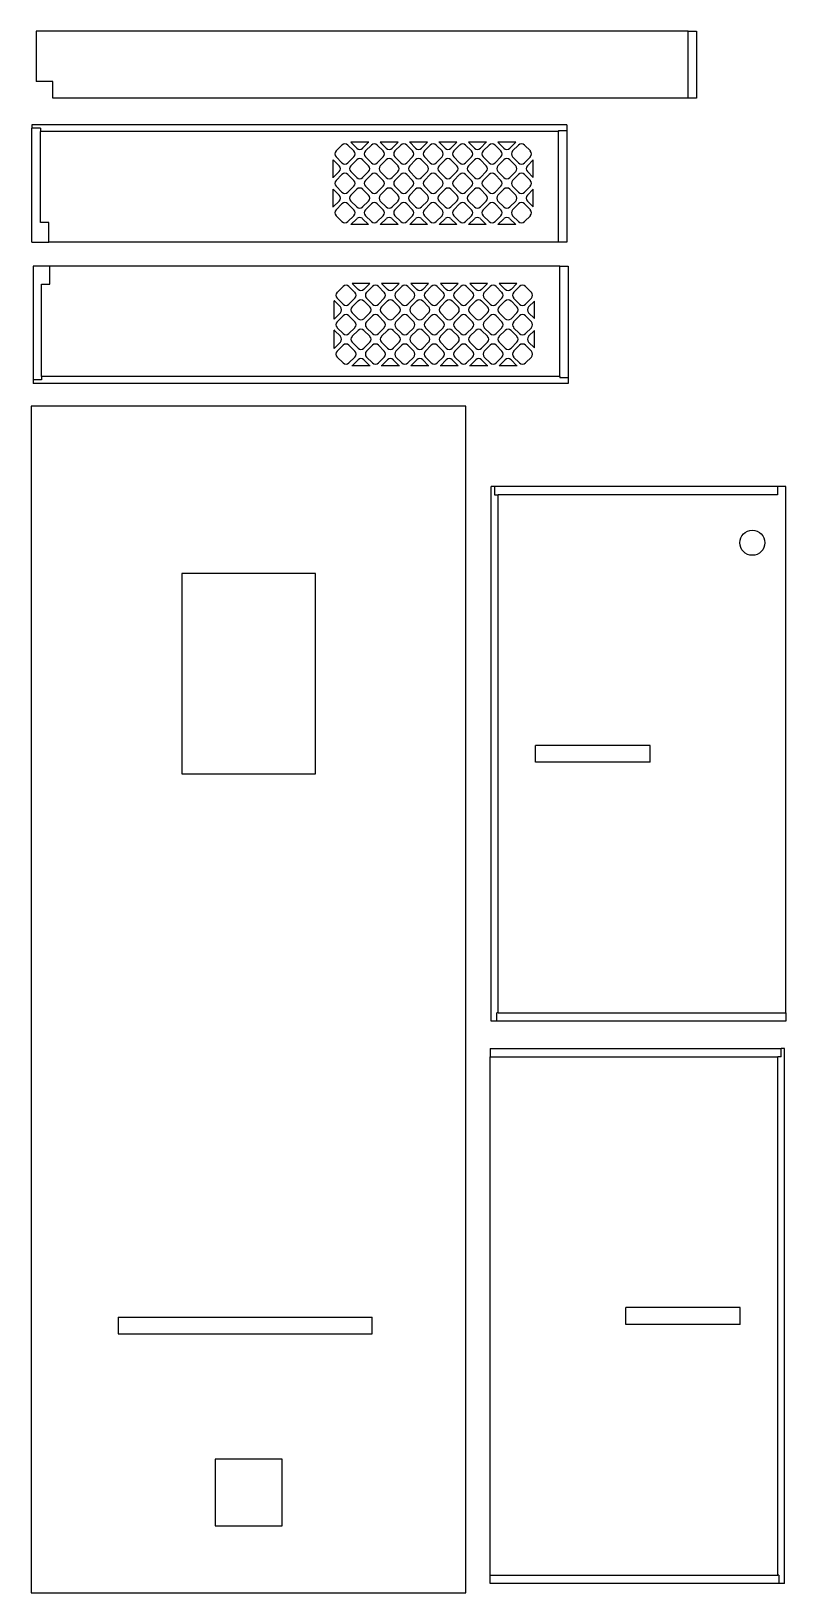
# Model space of a CAD drawing. Header units: inches. Extents: x 0.6 to 23.2, y 0.6 to 47.3.
import ezdxf

# ---------------------------------------------------------------- set-up
doc = ezdxf.new("R2010")
doc.units = ezdxf.units.IN
doc.header["$MEASUREMENT"] = 0

msp = doc.modelspace()

# ---------------------------------------------------------------- linework, layer by layer
at = {"color": 7, "linetype": 'Continuous', "lineweight": 25}
for p, q in [((20.248, 47.338), (0.748, 47.338)), ((0.748, 47.338), (0.748, 45.838)), ((20.248, 45.338), (20.248, 47.338)), ((20.248, 47.338), (20.498, 47.338)), ((20.498, 47.338), (20.498, 45.338)), ((1.248, 45.838), (0.748, 45.838)), ((1.248, 45.338), (1.248, 45.838)), ((20.248, 45.338), (1.248, 45.338)), ((20.498, 45.338), (20.248, 45.338)), ((0.621, 44.542), (0.621, 44.438)), ((16.621, 44.542), (0.621, 44.542)), ((0.871, 44.438), (0.621, 44.438)), ((0.621, 41.032), (0.621, 44.438)), ((0.871, 44.438), (0.871, 44.335)), ((16.621, 44.542), (16.621, 44.373)), ((0.871, 41.612), (0.871, 44.335)), ((16.371, 44.335), (0.871, 44.335)), ((9.892, 43.932), (9.716, 43.755)), ((10.246, 43.755), (10.069, 43.932)), ((10.692, 44.021), (10.154, 44.021)), ((10.157, 44.017), (10.334, 43.84)), ((10.511, 43.84), (10.688, 44.017)), ((10.772, 43.932), (10.596, 43.755)), ((11.126, 43.755), (10.949, 43.932)), ((11.572, 44.021), (11.034, 44.021)), ((11.037, 44.017), (11.214, 43.84)), ((11.391, 43.84), (11.568, 44.017)), ((11.652, 43.932), (11.476, 43.755)), ((12.006, 43.755), (11.829, 43.932)), ((12.452, 44.021), (11.914, 44.021)), ((11.917, 44.017), (12.094, 43.84)), ((12.271, 43.84), (12.448, 44.017)), ((12.532, 43.932), (12.356, 43.755)), ((12.886, 43.755), (12.709, 43.932)), ((13.332, 44.021), (12.794, 44.021)), ((12.797, 44.017), (12.974, 43.84)), ((13.151, 43.84), (13.328, 44.017)), ((13.412, 43.932), (13.236, 43.755)), ((13.766, 43.755), (13.589, 43.932)), ((14.212, 44.021), (13.674, 44.021)), ((13.677, 44.017), (13.854, 43.84)), ((14.031, 43.84), (14.208, 44.017)), ((14.292, 43.932), (14.116, 43.755)), ((14.646, 43.755), (14.469, 43.932)), ((15.092, 44.021), (14.554, 44.021)), ((14.557, 44.017), (14.734, 43.84)), ((14.911, 43.84), (15.088, 44.017)), ((15.172, 43.932), (14.996, 43.755)), ((15.526, 43.755), (15.349, 43.932)), ((16.371, 44.373), (16.621, 44.373)), ((16.371, 44.373), (16.371, 44.335)), ((16.371, 41.032), (16.371, 44.335)), ((16.621, 44.373), (16.621, 41.032)), ((9.627, 42.956), (9.627, 43.494)), ((9.631, 43.49), (9.808, 43.313)), ((9.716, 43.579), (9.892, 43.402)), ((10.069, 43.402), (10.246, 43.579)), ((10.157, 43.313), (10.334, 43.49)), ((10.511, 43.49), (10.688, 43.313)), ((10.596, 43.579), (10.772, 43.402)), ((10.949, 43.402), (11.126, 43.579)), ((11.037, 43.313), (11.214, 43.49)), ((11.391, 43.49), (11.568, 43.313)), ((11.476, 43.579), (11.652, 43.402)), ((11.829, 43.402), (12.006, 43.579)), ((11.917, 43.313), (12.094, 43.49)), ((12.271, 43.49), (12.448, 43.313)), ((12.356, 43.579), (12.532, 43.402)), ((12.709, 43.402), (12.886, 43.579)), ((12.797, 43.313), (12.974, 43.49)), ((13.151, 43.49), (13.328, 43.313)), ((13.236, 43.579), (13.412, 43.402)), ((13.589, 43.402), (13.766, 43.579)), ((13.677, 43.313), (13.854, 43.49)), ((14.031, 43.49), (14.208, 43.313)), ((14.116, 43.579), (14.292, 43.402)), ((14.469, 43.402), (14.646, 43.579)), ((14.557, 43.313), (14.734, 43.49)), ((14.911, 43.49), (15.088, 43.313)), ((14.996, 43.579), (15.172, 43.402)), ((15.349, 43.402), (15.526, 43.579)), ((15.437, 43.313), (15.614, 43.49)), ((15.614, 42.96), (15.614, 43.49)), ((9.631, 42.96), (9.808, 43.137)), ((9.892, 43.052), (9.716, 42.875)), ((10.246, 42.875), (10.069, 43.052)), ((10.157, 43.137), (10.334, 42.96)), ((10.511, 42.96), (10.688, 43.137)), ((10.772, 43.052), (10.596, 42.875)), ((11.126, 42.875), (10.949, 43.052)), ((11.037, 43.137), (11.214, 42.96)), ((11.391, 42.96), (11.568, 43.137)), ((11.652, 43.052), (11.476, 42.875)), ((12.006, 42.875), (11.829, 43.052)), ((11.917, 43.137), (12.094, 42.96)), ((12.271, 42.96), (12.448, 43.137)), ((12.532, 43.052), (12.356, 42.875)), ((12.886, 42.875), (12.709, 43.052)), ((12.797, 43.137), (12.974, 42.96)), ((13.151, 42.96), (13.328, 43.137)), ((13.412, 43.052), (13.236, 42.875)), ((13.766, 42.875), (13.589, 43.052)), ((13.677, 43.137), (13.854, 42.96)), ((14.031, 42.96), (14.208, 43.137)), ((14.292, 43.052), (14.116, 42.875)), ((14.646, 42.875), (14.469, 43.052)), ((14.557, 43.137), (14.734, 42.96)), ((14.911, 42.96), (15.088, 43.137)), ((15.172, 43.052), (14.996, 42.875)), ((15.526, 42.875), (15.349, 43.052)), ((15.437, 43.137), (15.614, 42.96)), ((9.627, 42.076), (9.627, 42.614)), ((9.631, 42.61), (9.808, 42.433)), ((9.716, 42.699), (9.892, 42.522)), ((10.069, 42.522), (10.246, 42.699)), ((10.157, 42.433), (10.334, 42.61)), ((10.511, 42.61), (10.688, 42.433)), ((10.596, 42.699), (10.772, 42.522)), ((10.949, 42.522), (11.126, 42.699)), ((11.037, 42.433), (11.214, 42.61)), ((11.391, 42.61), (11.568, 42.433)), ((11.476, 42.699), (11.652, 42.522)), ((11.829, 42.522), (12.006, 42.699)), ((11.917, 42.433), (12.094, 42.61)), ((12.271, 42.61), (12.448, 42.433)), ((12.356, 42.699), (12.532, 42.522)), ((12.709, 42.522), (12.886, 42.699)), ((12.797, 42.433), (12.974, 42.61)), ((13.151, 42.61), (13.328, 42.433)), ((13.236, 42.699), (13.412, 42.522)), ((13.589, 42.522), (13.766, 42.699)), ((13.677, 42.433), (13.854, 42.61)), ((14.031, 42.61), (14.208, 42.433)), ((14.116, 42.699), (14.292, 42.522)), ((14.469, 42.522), (14.646, 42.699)), ((14.557, 42.433), (14.734, 42.61)), ((14.911, 42.61), (15.088, 42.433)), ((14.996, 42.699), (15.172, 42.522)), ((15.349, 42.522), (15.526, 42.699)), ((15.437, 42.433), (15.614, 42.61)), ((15.614, 42.08), (15.614, 42.61)), ((9.631, 42.08), (9.808, 42.257)), ((9.892, 42.172), (9.716, 41.995)), ((10.246, 41.995), (10.069, 42.172)), ((10.157, 42.257), (10.334, 42.08)), ((10.511, 42.08), (10.688, 42.257)), ((10.772, 42.172), (10.596, 41.995)), ((11.126, 41.995), (10.949, 42.172)), ((11.037, 42.257), (11.214, 42.08)), ((11.391, 42.08), (11.568, 42.257)), ((11.652, 42.172), (11.476, 41.995)), ((12.006, 41.995), (11.829, 42.172)), ((11.917, 42.257), (12.094, 42.08)), ((12.271, 42.08), (12.448, 42.257)), ((12.532, 42.172), (12.356, 41.995)), ((12.886, 41.995), (12.709, 42.172)), ((12.797, 42.257), (12.974, 42.08)), ((13.151, 42.08), (13.328, 42.257)), ((13.412, 42.172), (13.236, 41.995)), ((13.766, 41.995), (13.589, 42.172)), ((13.677, 42.257), (13.854, 42.08)), ((14.031, 42.08), (14.208, 42.257)), ((14.292, 42.172), (14.116, 41.995)), ((14.646, 41.995), (14.469, 42.172)), ((14.557, 42.257), (14.734, 42.08)), ((14.911, 42.08), (15.088, 42.257)), ((15.172, 42.172), (14.996, 41.995)), ((15.526, 41.995), (15.349, 42.172)), ((15.437, 42.257), (15.614, 42.08)), ((1.121, 41.612), (0.871, 41.612)), ((1.121, 41.032), (1.121, 41.612)), ((9.716, 41.819), (9.892, 41.642)), ((10.069, 41.642), (10.246, 41.819)), ((10.157, 41.553), (10.334, 41.73)), ((10.511, 41.73), (10.688, 41.553)), ((10.596, 41.819), (10.772, 41.642)), ((10.949, 41.642), (11.126, 41.819)), ((11.037, 41.553), (11.214, 41.73)), ((11.391, 41.73), (11.568, 41.553)), ((11.476, 41.819), (11.652, 41.642)), ((11.829, 41.642), (12.006, 41.819)), ((11.917, 41.553), (12.094, 41.73)), ((12.271, 41.73), (12.448, 41.553)), ((12.356, 41.819), (12.532, 41.642)), ((12.709, 41.642), (12.886, 41.819)), ((12.797, 41.553), (12.974, 41.73)), ((13.151, 41.73), (13.328, 41.553)), ((13.236, 41.819), (13.412, 41.642)), ((13.589, 41.642), (13.766, 41.819)), ((13.677, 41.553), (13.854, 41.73)), ((14.031, 41.73), (14.208, 41.553)), ((14.116, 41.819), (14.292, 41.642)), ((14.469, 41.642), (14.646, 41.819)), ((14.557, 41.553), (14.734, 41.73)), ((14.911, 41.73), (15.088, 41.553)), ((14.996, 41.819), (15.172, 41.642)), ((15.349, 41.642), (15.526, 41.819)), ((10.688, 41.553), (10.157, 41.553)), ((11.568, 41.553), (11.037, 41.553)), ((12.448, 41.553), (11.917, 41.553)), ((13.328, 41.553), (12.797, 41.553)), ((14.208, 41.553), (13.677, 41.553)), ((15.088, 41.553), (14.557, 41.553)), ((0.621, 41.032), (1.121, 41.032)), ((16.371, 41.032), (1.121, 41.032)), ((16.621, 41.032), (16.371, 41.032)), ((0.653, 40.313), (0.653, 36.906)), ((1.153, 40.313), (0.653, 40.313)), ((1.153, 39.77), (1.153, 40.313)), ((16.403, 40.313), (1.153, 40.313)), ((16.403, 37.01), (16.403, 40.313)), ((16.403, 40.313), (16.653, 40.313)), ((16.653, 40.313), (16.653, 36.971)), ((0.903, 37.01), (0.903, 39.77)), ((0.903, 39.77), (1.153, 39.77)), ((10.724, 39.791), (10.196, 39.791)), ((10.196, 39.791), (10.372, 39.616)), ((10.548, 39.616), (10.724, 39.791)), ((11.604, 39.791), (11.076, 39.791)), ((11.076, 39.791), (11.252, 39.616)), ((11.428, 39.616), (11.604, 39.791)), ((12.484, 39.791), (11.956, 39.791)), ((11.956, 39.791), (12.132, 39.616)), ((12.308, 39.616), (12.484, 39.791)), ((13.364, 39.791), (12.836, 39.791)), ((12.836, 39.791), (13.012, 39.616)), ((13.188, 39.616), (13.364, 39.791)), ((14.244, 39.791), (13.716, 39.791)), ((13.716, 39.791), (13.892, 39.616)), ((14.068, 39.616), (14.244, 39.791)), ((15.124, 39.791), (14.596, 39.791)), ((14.596, 39.791), (14.772, 39.616)), ((14.948, 39.616), (15.124, 39.791)), ((9.659, 38.728), (9.659, 39.275)), ((9.845, 39.09), (9.668, 39.267)), ((9.924, 39.703), (9.747, 39.526)), ((9.747, 39.349), (9.924, 39.173)), ((10.278, 39.526), (10.101, 39.703)), ((10.101, 39.173), (10.278, 39.349)), ((10.372, 39.267), (10.195, 39.09)), ((10.725, 39.09), (10.548, 39.267)), ((10.804, 39.703), (10.627, 39.526)), ((10.627, 39.349), (10.804, 39.173)), ((11.158, 39.526), (10.981, 39.703)), ((10.981, 39.173), (11.158, 39.349)), ((11.252, 39.267), (11.075, 39.09)), ((11.605, 39.09), (11.428, 39.267)), ((11.684, 39.703), (11.507, 39.526)), ((11.507, 39.349), (11.684, 39.173)), ((12.038, 39.526), (11.861, 39.703)), ((11.861, 39.173), (12.038, 39.349)), ((12.132, 39.267), (11.955, 39.09)), ((12.485, 39.09), (12.308, 39.267)), ((12.564, 39.703), (12.387, 39.526)), ((12.387, 39.349), (12.564, 39.173)), ((12.918, 39.526), (12.741, 39.703)), ((12.741, 39.173), (12.918, 39.349)), ((13.012, 39.267), (12.835, 39.09)), ((13.365, 39.09), (13.188, 39.267)), ((13.444, 39.703), (13.267, 39.526)), ((13.267, 39.349), (13.444, 39.173)), ((13.798, 39.526), (13.621, 39.703)), ((13.621, 39.173), (13.798, 39.349)), ((13.892, 39.267), (13.715, 39.09)), ((14.245, 39.09), (14.068, 39.267)), ((14.324, 39.703), (14.147, 39.526)), ((14.147, 39.349), (14.324, 39.173)), ((14.678, 39.526), (14.501, 39.703)), ((14.501, 39.173), (14.678, 39.349)), ((14.772, 39.267), (14.595, 39.09)), ((15.125, 39.09), (14.948, 39.267)), ((15.204, 39.703), (15.027, 39.526)), ((15.027, 39.349), (15.204, 39.173)), ((15.558, 39.526), (15.381, 39.703)), ((15.381, 39.173), (15.558, 39.349)), ((15.646, 39.261), (15.475, 39.09)), ((15.646, 38.742), (15.646, 39.261)), ((9.668, 38.736), (9.845, 38.913)), ((9.924, 38.823), (9.747, 38.646)), ((10.278, 38.646), (10.101, 38.823)), ((10.195, 38.913), (10.372, 38.736)), ((10.548, 38.736), (10.725, 38.913)), ((10.804, 38.823), (10.627, 38.646)), ((11.158, 38.646), (10.981, 38.823)), ((11.075, 38.913), (11.252, 38.736)), ((11.428, 38.736), (11.605, 38.913)), ((11.684, 38.823), (11.507, 38.646)), ((12.038, 38.646), (11.861, 38.823)), ((11.955, 38.913), (12.132, 38.736)), ((12.308, 38.736), (12.485, 38.913)), ((12.564, 38.823), (12.387, 38.646)), ((12.918, 38.646), (12.741, 38.823)), ((12.835, 38.913), (13.012, 38.736)), ((13.188, 38.736), (13.365, 38.913)), ((13.444, 38.823), (13.267, 38.646)), ((13.798, 38.646), (13.621, 38.823)), ((13.715, 38.913), (13.892, 38.736)), ((14.068, 38.736), (14.245, 38.913)), ((14.324, 38.823), (14.147, 38.646)), ((14.678, 38.646), (14.501, 38.823)), ((14.595, 38.913), (14.772, 38.736)), ((14.948, 38.736), (15.125, 38.913)), ((15.204, 38.823), (15.027, 38.646)), ((15.558, 38.646), (15.381, 38.823)), ((15.475, 38.913), (15.646, 38.742)), ((9.659, 37.848), (9.659, 38.395)), ((9.845, 38.21), (9.668, 38.387)), ((9.747, 38.469), (9.924, 38.293)), ((10.101, 38.293), (10.278, 38.469)), ((10.372, 38.387), (10.195, 38.21)), ((10.725, 38.21), (10.548, 38.387)), ((10.627, 38.469), (10.804, 38.293)), ((10.981, 38.293), (11.158, 38.469)), ((11.252, 38.387), (11.075, 38.21)), ((11.605, 38.21), (11.428, 38.387)), ((11.507, 38.469), (11.684, 38.293)), ((11.861, 38.293), (12.038, 38.469)), ((12.132, 38.387), (11.955, 38.21)), ((12.485, 38.21), (12.308, 38.387)), ((12.387, 38.469), (12.564, 38.293)), ((12.741, 38.293), (12.918, 38.469)), ((13.012, 38.387), (12.835, 38.21)), ((13.365, 38.21), (13.188, 38.387)), ((13.267, 38.469), (13.444, 38.293)), ((13.621, 38.293), (13.798, 38.469)), ((13.892, 38.387), (13.715, 38.21)), ((14.245, 38.21), (14.068, 38.387)), ((14.147, 38.469), (14.324, 38.293)), ((14.501, 38.293), (14.678, 38.469)), ((14.772, 38.387), (14.595, 38.21)), ((15.125, 38.21), (14.948, 38.387)), ((15.027, 38.469), (15.204, 38.293)), ((15.381, 38.293), (15.558, 38.469)), ((15.646, 38.381), (15.475, 38.21)), ((15.646, 37.862), (15.646, 38.381)), ((9.668, 37.856), (9.845, 38.033)), ((9.924, 37.943), (9.747, 37.766)), ((10.278, 37.766), (10.101, 37.943)), ((10.195, 38.033), (10.372, 37.856)), ((10.548, 37.856), (10.725, 38.033)), ((10.804, 37.943), (10.627, 37.766)), ((11.158, 37.766), (10.981, 37.943)), ((11.075, 38.033), (11.252, 37.856)), ((11.428, 37.856), (11.605, 38.033)), ((11.684, 37.943), (11.507, 37.766)), ((12.038, 37.766), (11.861, 37.943)), ((11.955, 38.033), (12.132, 37.856)), ((12.308, 37.856), (12.485, 38.033)), ((12.564, 37.943), (12.387, 37.766)), ((12.918, 37.766), (12.741, 37.943)), ((12.835, 38.033), (13.012, 37.856)), ((13.188, 37.856), (13.365, 38.033)), ((13.444, 37.943), (13.267, 37.766)), ((13.798, 37.766), (13.621, 37.943)), ((13.715, 38.033), (13.892, 37.856)), ((14.068, 37.856), (14.245, 38.033)), ((14.324, 37.943), (14.147, 37.766)), ((14.678, 37.766), (14.501, 37.943)), ((14.595, 38.033), (14.772, 37.856)), ((14.948, 37.856), (15.125, 38.033)), ((15.204, 37.943), (15.027, 37.766)), ((15.558, 37.766), (15.381, 37.943)), ((15.475, 38.033), (15.646, 37.862)), ((9.747, 37.589), (9.924, 37.413)), ((10.101, 37.413), (10.278, 37.589)), ((10.372, 37.507), (10.195, 37.33)), ((10.725, 37.33), (10.548, 37.507)), ((10.627, 37.589), (10.804, 37.413)), ((10.981, 37.413), (11.158, 37.589)), ((11.252, 37.507), (11.075, 37.33)), ((11.605, 37.33), (11.428, 37.507)), ((11.507, 37.589), (11.684, 37.413)), ((11.861, 37.413), (12.038, 37.589)), ((12.132, 37.507), (11.955, 37.33)), ((12.485, 37.33), (12.308, 37.507)), ((12.387, 37.589), (12.564, 37.413)), ((12.741, 37.413), (12.918, 37.589)), ((13.012, 37.507), (12.835, 37.33)), ((13.365, 37.33), (13.188, 37.507)), ((13.267, 37.589), (13.444, 37.413)), ((13.621, 37.413), (13.798, 37.589)), ((13.892, 37.507), (13.715, 37.33)), ((14.245, 37.33), (14.068, 37.507)), ((14.147, 37.589), (14.324, 37.413)), ((14.501, 37.413), (14.678, 37.589)), ((14.772, 37.507), (14.595, 37.33)), ((15.125, 37.33), (14.948, 37.507)), ((15.027, 37.589), (15.204, 37.413)), ((15.381, 37.413), (15.558, 37.589)), ((16.403, 37.01), (0.903, 37.01)), ((0.903, 37.01), (0.903, 36.906)), ((10.73, 37.324), (10.19, 37.324)), ((11.61, 37.324), (11.07, 37.324)), ((12.49, 37.324), (11.95, 37.324)), ((13.37, 37.324), (12.83, 37.324)), ((14.25, 37.324), (13.71, 37.324)), ((15.13, 37.324), (14.59, 37.324)), ((16.403, 37.01), (16.403, 36.971)), ((16.653, 36.971), (16.403, 36.971)), ((16.653, 36.971), (16.653, 36.803)), ((0.653, 36.906), (0.653, 36.803)), ((0.903, 36.906), (0.653, 36.906)), ((16.653, 36.803), (0.653, 36.803)), ((13.599, 36.119), (0.599, 36.119)), ((0.599, 36.119), (0.599, 0.619)), ((13.599, 0.619), (13.599, 36.119)), ((14.355, 17.716), (14.355, 33.716)), ((14.458, 33.716), (14.355, 33.716)), ((14.458, 33.716), (14.458, 33.466)), ((22.915, 33.716), (14.458, 33.716)), ((22.915, 33.716), (22.915, 33.466)), ((23.165, 33.716), (22.915, 33.716)), ((23.165, 17.966), (23.165, 33.716)), ((14.458, 33.466), (14.562, 33.466)), ((14.562, 17.966), (14.562, 33.466)), ((22.915, 33.466), (14.562, 33.466)), ((5.099, 31.119), (5.099, 25.119)), ((9.099, 31.119), (5.099, 31.119)), ((9.099, 25.119), (9.099, 31.119)), ((19.107, 25.966), (15.683, 25.966)), ((15.683, 25.466), (15.683, 25.966)), ((19.107, 25.466), (19.107, 25.966)), ((19.107, 25.466), (15.683, 25.466)), ((5.099, 25.119), (9.099, 25.119)), ((14.523, 17.716), (14.523, 17.966)), ((14.562, 17.966), (14.523, 17.966)), ((14.562, 17.966), (23.165, 17.966)), ((23.165, 17.966), (23.165, 17.716)), ((14.523, 17.716), (14.355, 17.716)), ((23.165, 17.716), (14.523, 17.716)), ((14.321, 16.899), (23.027, 16.899)), ((14.321, 16.899), (14.321, 16.649)), ((23.131, 16.899), (23.027, 16.899)), ((23.027, 16.649), (23.027, 16.899)), ((23.131, 0.899), (23.131, 16.899)), ((14.321, 1.149), (14.321, 16.649)), ((14.321, 16.649), (22.924, 16.649)), ((22.924, 1.149), (22.924, 16.649)), ((23.027, 16.649), (22.924, 16.649)), ((21.803, 9.149), (18.379, 9.149)), ((18.379, 8.649), (18.379, 9.149)), ((21.803, 8.649), (21.803, 9.149)), ((3.201, 8.869), (10.795, 8.869)), ((3.201, 8.869), (3.201, 8.369)), ((10.795, 8.369), (10.795, 8.869)), ((21.803, 8.649), (18.379, 8.649)), ((3.201, 8.369), (10.795, 8.369)), ((8.099, 4.619), (6.099, 4.619)), ((6.099, 4.619), (6.099, 2.619)), ((8.099, 2.619), (8.099, 4.619)), ((6.099, 2.619), (8.099, 2.619)), ((14.321, 1.149), (22.924, 1.149)), ((14.321, 0.899), (14.321, 1.149)), ((22.962, 1.149), (22.924, 1.149)), ((22.962, 1.149), (22.962, 0.899)), ((0.599, 0.619), (13.599, 0.619)), ((22.962, 0.899), (14.321, 0.899)), ((23.131, 0.899), (22.962, 0.899))]:
    msp.add_line(p, q, dxfattribs=at)
msp.add_circle((22.165, 32.033), 0.375, dxfattribs=at)
for centre, start, end in [((9.981, 43.844), 45, 135), ((10.246, 44.105), 222.5349, 225), ((10.599, 44.105), 315, 317.4651), ((10.861, 43.844), 45, 135), ((11.126, 44.105), 222.5349, 225), ((11.479, 44.105), 315, 317.4651), ((11.741, 43.844), 45, 135), ((12.006, 44.105), 222.5349, 225), ((12.359, 44.105), 315, 317.4651), ((12.621, 43.844), 45, 135), ((12.886, 44.105), 222.5349, 225), ((13.239, 44.105), 315, 317.4651), ((13.501, 43.844), 45, 135), ((13.766, 44.105), 222.5349, 225), ((14.119, 44.105), 315, 317.4651), ((14.381, 43.844), 45, 135), ((14.646, 44.105), 222.5349, 225), ((14.999, 44.105), 315, 317.4651), ((15.261, 43.844), 45, 135), ((9.543, 43.402), 45, 47.4651), ((9.804, 43.667), 135, 225), ((10.157, 43.667), 315, 45), ((10.423, 43.928), 225, 315), ((10.423, 43.402), 45, 135), ((10.684, 43.667), 135, 225), ((11.037, 43.667), 315, 45), ((11.303, 43.928), 225, 315), ((11.303, 43.402), 45, 135), ((11.564, 43.667), 135, 225), ((11.917, 43.667), 315, 45), ((12.183, 43.928), 225, 315), ((12.183, 43.402), 45, 135), ((12.444, 43.667), 135, 225), ((12.797, 43.667), 315, 45), ((13.063, 43.928), 225, 315), ((13.063, 43.402), 45, 135), ((13.324, 43.667), 135, 225), ((13.677, 43.667), 315, 45), ((13.943, 43.928), 225, 315), ((13.943, 43.402), 45, 135), ((14.204, 43.667), 135, 225), ((14.557, 43.667), 315, 45), ((14.823, 43.928), 225, 315), ((14.823, 43.402), 45, 135), ((15.084, 43.667), 135, 225), ((15.437, 43.667), 315, 45), ((9.719, 43.225), 315, 45), ((9.981, 43.49), 225, 315), ((9.981, 42.964), 45, 135), ((10.246, 43.225), 135, 225), ((10.599, 43.225), 315, 45), ((10.861, 43.49), 225, 315), ((10.861, 42.964), 45, 135), ((11.126, 43.225), 135, 225), ((11.479, 43.225), 315, 45), ((11.741, 43.49), 225, 315), ((11.741, 42.964), 45, 135), ((12.006, 43.225), 135, 225), ((12.359, 43.225), 315, 45), ((12.621, 43.49), 225, 315), ((12.621, 42.964), 45, 135), ((12.886, 43.225), 135, 225), ((13.239, 43.225), 315, 45), ((13.501, 43.49), 225, 315), ((13.501, 42.964), 45, 135), ((13.766, 43.225), 135, 225), ((14.119, 43.225), 315, 45), ((14.381, 43.49), 225, 315), ((14.381, 42.964), 45, 135), ((14.646, 43.225), 135, 225), ((14.999, 43.225), 315, 45), ((15.261, 43.49), 225, 315), ((15.261, 42.964), 45, 135), ((15.526, 43.225), 135, 225), ((9.543, 43.048), 312.5349, 315), ((9.543, 42.522), 45, 47.4651), ((9.804, 42.787), 135, 225), ((9.981, 42.61), 225, 315), ((10.157, 42.787), 315, 45), ((10.423, 43.048), 225, 315), ((10.423, 42.522), 45, 135), ((10.684, 42.787), 135, 225), ((10.861, 42.61), 225, 315), ((11.037, 42.787), 315, 45), ((11.303, 43.048), 225, 315), ((11.303, 42.522), 45, 135), ((11.564, 42.787), 135, 225), ((11.741, 42.61), 225, 315), ((11.917, 42.787), 315, 45), ((12.183, 43.048), 225, 315), ((12.183, 42.522), 45, 135), ((12.444, 42.787), 135, 225), ((12.621, 42.61), 225, 315), ((12.797, 42.787), 315, 45), ((13.063, 43.048), 225, 315), ((13.063, 42.522), 45, 135), ((13.324, 42.787), 135, 225), ((13.501, 42.61), 225, 315), ((13.677, 42.787), 315, 45), ((13.943, 43.048), 225, 315), ((13.943, 42.522), 45, 135), ((14.204, 42.787), 135, 225), ((14.381, 42.61), 225, 315), ((14.557, 42.787), 315, 45), ((14.823, 43.048), 225, 315), ((14.823, 42.522), 45, 135), ((15.084, 42.787), 135, 225), ((15.261, 42.61), 225, 315), ((15.437, 42.787), 315, 45), ((9.543, 42.168), 312.5349, 315), ((9.719, 42.345), 315, 45), ((9.981, 42.084), 45, 135), ((10.246, 42.345), 135, 225), ((10.423, 42.168), 225, 315), ((10.599, 42.345), 315, 45), ((10.861, 42.084), 45, 135), ((11.126, 42.345), 135, 225), ((11.303, 42.168), 225, 315), ((11.479, 42.345), 315, 45), ((11.741, 42.084), 45, 135), ((12.006, 42.345), 135, 225), ((12.183, 42.168), 225, 315), ((12.359, 42.345), 315, 45), ((12.621, 42.084), 45, 135), ((12.886, 42.345), 135, 225), ((13.063, 42.168), 225, 315), ((13.239, 42.345), 315, 45), ((13.501, 42.084), 45, 135), ((13.766, 42.345), 135, 225), ((13.943, 42.168), 225, 315), ((14.119, 42.345), 315, 45), ((14.381, 42.084), 45, 135), ((14.646, 42.345), 135, 225), ((14.823, 42.168), 225, 315), ((14.999, 42.345), 315, 45), ((15.261, 42.084), 45, 135), ((15.526, 42.345), 135, 225), ((9.804, 41.907), 135, 225), ((9.981, 41.73), 225, 315), ((10.157, 41.907), 315, 45), ((10.423, 41.642), 45, 135), ((10.684, 41.907), 135, 225), ((10.861, 41.73), 225, 315), ((11.037, 41.907), 315, 45), ((11.303, 41.642), 45, 135), ((11.564, 41.907), 135, 225), ((11.741, 41.73), 225, 315), ((11.917, 41.907), 315, 45), ((12.183, 41.642), 45, 135), ((12.444, 41.907), 135, 225), ((12.621, 41.73), 225, 315), ((12.797, 41.907), 315, 45), ((13.063, 41.642), 45, 135), ((13.324, 41.907), 135, 225), ((13.501, 41.73), 225, 315), ((13.677, 41.907), 315, 45), ((13.943, 41.642), 45, 135), ((14.204, 41.907), 135, 225), ((14.381, 41.73), 225, 315), ((14.557, 41.907), 315, 45), ((14.823, 41.642), 45, 135), ((15.084, 41.907), 135, 225), ((15.261, 41.73), 225, 315), ((15.437, 41.907), 315, 45), ((10.013, 39.615), 45, 135), ((10.893, 39.615), 45, 135), ((11.773, 39.615), 45, 135), ((12.653, 39.615), 45, 135), ((13.533, 39.615), 45, 135), ((14.413, 39.615), 45, 135), ((15.293, 39.615), 45, 135), ((9.58, 39.178), 45, 50.793), ((9.836, 39.438), 135, 225), ((10.189, 39.438), 315, 45), ((10.46, 39.705), 225, 315), ((10.46, 39.178), 45, 135), ((10.716, 39.438), 135, 225), ((11.069, 39.438), 315, 45), ((11.34, 39.705), 225, 315), ((11.34, 39.178), 45, 135), ((11.596, 39.438), 135, 225), ((11.949, 39.438), 315, 45), ((12.22, 39.705), 225, 315), ((12.22, 39.178), 45, 135), ((12.476, 39.438), 135, 225), ((12.829, 39.438), 315, 45), ((13.1, 39.705), 225, 315), ((13.1, 39.178), 45, 135), ((13.356, 39.438), 135, 225), ((13.709, 39.438), 315, 45), ((13.98, 39.705), 225, 315), ((13.98, 39.178), 45, 135), ((14.236, 39.438), 135, 225), ((14.589, 39.438), 315, 45), ((14.86, 39.705), 225, 315), ((14.86, 39.178), 45, 135), ((15.116, 39.438), 135, 225), ((15.469, 39.438), 315, 45), ((9.757, 39.001), 315, 45), ((10.013, 39.261), 225, 315), ((10.013, 38.735), 45, 135), ((10.283, 39.001), 135, 225), ((10.637, 39.001), 315, 45), ((10.893, 39.261), 225, 315), ((10.893, 38.735), 45, 135), ((11.163, 39.001), 135, 225), ((11.517, 39.001), 315, 45), ((11.773, 39.261), 225, 315), ((11.773, 38.735), 45, 135), ((12.043, 39.001), 135, 225), ((12.397, 39.001), 315, 45), ((12.653, 39.261), 225, 315), ((12.653, 38.735), 45, 135), ((12.923, 39.001), 135, 225), ((13.277, 39.001), 315, 45), ((13.533, 39.261), 225, 315), ((13.533, 38.735), 45, 135), ((13.803, 39.001), 135, 225), ((14.157, 39.001), 315, 45), ((14.413, 39.261), 225, 315), ((14.413, 38.735), 45, 135), ((14.683, 39.001), 135, 225), ((15.037, 39.001), 315, 45), ((15.293, 39.261), 225, 315), ((15.293, 38.735), 45, 135), ((15.563, 39.001), 135, 225), ((9.58, 38.825), 309.207, 315), ((9.58, 38.298), 45, 50.793), ((9.836, 38.558), 135, 225), ((10.189, 38.558), 315, 45), ((10.46, 38.825), 225, 315), ((10.46, 38.298), 45, 135), ((10.716, 38.558), 135, 225), ((11.069, 38.558), 315, 45), ((11.34, 38.825), 225, 315), ((11.34, 38.298), 45, 135), ((11.596, 38.558), 135, 225), ((11.949, 38.558), 315, 45), ((12.22, 38.825), 225, 315), ((12.22, 38.298), 45, 135), ((12.476, 38.558), 135, 225), ((12.829, 38.558), 315, 45), ((13.1, 38.825), 225, 315), ((13.1, 38.298), 45, 135), ((13.356, 38.558), 135, 225), ((13.709, 38.558), 315, 45), ((13.98, 38.825), 225, 315), ((13.98, 38.298), 45, 135), ((14.236, 38.558), 135, 225), ((14.589, 38.558), 315, 45), ((14.86, 38.825), 225, 315), ((14.86, 38.298), 45, 135), ((15.116, 38.558), 135, 225), ((15.469, 38.558), 315, 45), ((9.58, 37.945), 309.207, 315), ((9.757, 38.121), 315, 45), ((10.013, 38.381), 225, 315), ((10.013, 37.855), 45, 135), ((10.283, 38.121), 135, 225), ((10.46, 37.945), 225, 315), ((10.637, 38.121), 315, 45), ((10.893, 38.381), 225, 315), ((10.893, 37.855), 45, 135), ((11.163, 38.121), 135, 225), ((11.34, 37.945), 225, 315), ((11.517, 38.121), 315, 45), ((11.773, 38.381), 225, 315), ((11.773, 37.855), 45, 135), ((12.043, 38.121), 135, 225), ((12.22, 37.945), 225, 315), ((12.397, 38.121), 315, 45), ((12.653, 38.381), 225, 315), ((12.653, 37.855), 45, 135), ((12.923, 38.121), 135, 225), ((13.1, 37.945), 225, 315), ((13.277, 38.121), 315, 45), ((13.533, 38.381), 225, 315), ((13.533, 37.855), 45, 135), ((13.803, 38.121), 135, 225), ((13.98, 37.945), 225, 315), ((14.157, 38.121), 315, 45), ((14.413, 38.381), 225, 315), ((14.413, 37.855), 45, 135), ((14.683, 38.121), 135, 225), ((14.86, 37.945), 225, 315), ((15.037, 38.121), 315, 45), ((15.293, 38.381), 225, 315), ((15.293, 37.855), 45, 135), ((15.563, 38.121), 135, 225), ((9.836, 37.678), 135, 225), ((10.013, 37.501), 225, 315), ((10.189, 37.678), 315, 45), ((10.46, 37.418), 45, 135), ((10.716, 37.678), 135, 225), ((10.893, 37.501), 225, 315), ((11.069, 37.678), 315, 45), ((11.34, 37.418), 45, 135), ((11.596, 37.678), 135, 225), ((11.773, 37.501), 225, 315), ((11.949, 37.678), 315, 45), ((12.22, 37.418), 45, 135), ((12.476, 37.678), 135, 225), ((12.653, 37.501), 225, 315), ((12.829, 37.678), 315, 45), ((13.1, 37.418), 45, 135), ((13.356, 37.678), 135, 225), ((13.533, 37.501), 225, 315), ((13.709, 37.678), 315, 45), ((13.98, 37.418), 45, 135), ((14.236, 37.678), 135, 225), ((14.413, 37.501), 225, 315), ((14.589, 37.678), 315, 45), ((14.86, 37.418), 45, 135), ((15.116, 37.678), 135, 225), ((15.293, 37.501), 225, 315), ((15.469, 37.678), 315, 45), ((10.283, 37.241), 135, 138.4562), ((10.637, 37.241), 41.5438, 45), ((11.163, 37.241), 135, 138.4562), ((11.517, 37.241), 41.5438, 45), ((12.043, 37.241), 135, 138.4562), ((12.397, 37.241), 41.5438, 45), ((12.923, 37.241), 135, 138.4562), ((13.277, 37.241), 41.5438, 45), ((13.803, 37.241), 135, 138.4562), ((14.157, 37.241), 41.5438, 45), ((14.683, 37.241), 135, 138.4562), ((15.037, 37.241), 41.5438, 45)]:
    msp.add_arc(centre, 0.125, start, end, dxfattribs=at)

doc.saveas('drawing.dxf')
